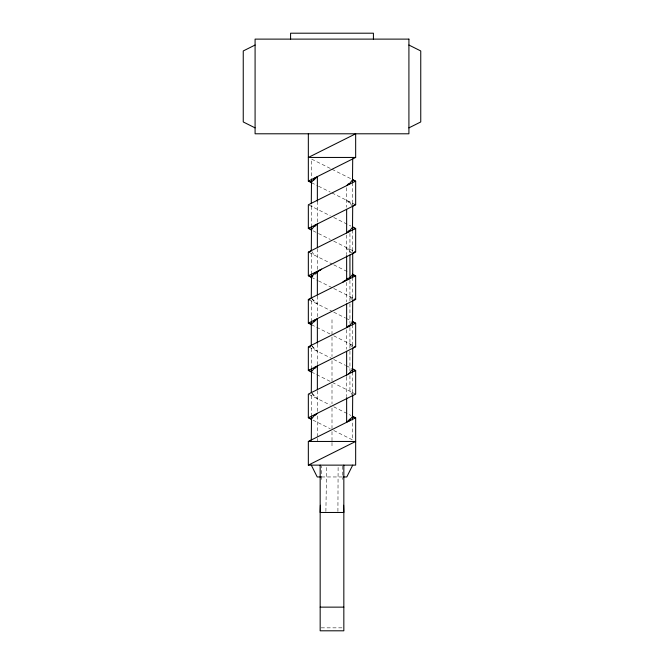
<?xml version="1.0" encoding="UTF-8"?>
<svg xmlns="http://www.w3.org/2000/svg" width="664" height="664" viewBox="0 0 664 664"><rect width="100%" height="100%" fill="white"/><g stroke="black" fill="none" stroke-linecap="round" stroke-linejoin="round"><path stroke-width="0.5" stroke-dasharray="3.32 2.49" d="M337.918 511.438L338.117 466.161M325.891 511.438L326.622 466.161M321.193 479.532L321.617 466.161M321.542 476.959L342.458 476.959M321.193 627.845L342.807 627.845M330.249 168.415L311.291 158.937L311.291 179.645M332 169.287L351.015 178.799M311.507 182.708L317.716 185.812M318.496 186.202L330.249 192.079M332 192.958L355.663 204.786M309.075 205.159L330.249 215.75M333.751 217.493L351.015 226.133M313.01 230.79L317.716 233.147M318.496 233.537L330.249 239.413M333.751 241.165L354.925 251.756M309.075 252.494L332 263.957M333.751 264.828L347.098 271.51M311.507 277.378L317.716 280.482M318.496 280.872L332 287.62M333.751 288.5L355.663 299.456M309.075 299.829L332 311.291M333.751 312.163L345.504 318.048M346.284 318.429L352.493 321.542M311.507 324.713L315.79 326.854M316.695 327.302L332 334.955L332 317.209M333.751 335.835L354.858 346.392M309.075 347.164L332 358.626M333.751 359.498L345.504 365.383M346.284 365.764L352.493 368.877M311.507 372.047L355.663 394.125M309.075 394.499L330.249 405.082M333.751 406.833L351.015 415.473M313.01 420.129L330.249 428.753M333.751 430.504L352.708 439.983L352.708 420.312M352.708 253.598L349.936 251.722L345.421 247M346.641 200.279L352.708 206.263M311.964 298.642L317.359 303.971M311.964 345.977L317.359 351.306M311.964 393.312L317.359 398.641M348.733 201.325L351.571 204.852M311.856 298.684L315.267 302.925M311.856 346.019L315.267 350.26M311.856 393.354L315.267 397.595M349.812 343.861L351.746 346.799M349.936 296.592L352.708 300.933M311.848 251.515L314.064 254.993M352.708 395.603L349.936 391.262L349.936 374.795M348.733 248.66L349.936 251.722L352.493 250.536L352.642 252.577M311.64 204.968L311.997 206.62M352.493 203.201L352.642 205.242M352.493 297.87L352.642 299.912M352.493 345.205L352.642 347.247M352.493 392.54L352.642 394.582M342.383 466.161L342.807 479.532M352.708 182.6L352.708 205.284M352.708 229.935L352.708 252.619M352.708 277.27L352.708 299.954M352.708 324.605L352.708 347.289M352.708 371.94L352.708 394.623M349.936 233.379L349.936 252.934M349.936 280.274L349.936 302.767M349.936 303.797L349.936 323.343M349.936 327.46L349.936 350.102M349.936 351.132L349.936 370.678M346.641 187.688L346.641 207.243M346.641 235.023L346.641 254.578M346.641 282.358L346.641 301.912M346.641 329.693L346.641 349.247M346.641 377.027L346.641 396.582M332 337.013L332 356.568M332 360.685L332 381.26M332 384.348L332 403.903M332 408.02L332 428.595M332 431.6L332 441.46M332 442.448L332 447.378M317.359 201.308L317.359 222.913M317.359 248.643L317.359 270.248M317.359 295.978L317.359 317.351M317.359 344.101L317.359 364.677M317.359 390.648L317.359 411.896M317.359 415.971L317.359 437.385M317.359 438.406L317.359 441.46M311.291 206.263L311.291 226.98M311.291 253.598L311.291 274.315M311.291 300.933L311.291 321.642M311.291 348.268L311.291 368.976M311.291 395.603L311.291 416.311"/><path stroke-width="1" d="M320.388 505.262L320.164 512.467L343.836 512.467L343.612 505.262M311.507 179.537L311.291 203.308M311.507 226.872L311.291 250.643L309.856 251.897M309.856 299.232L311.291 297.978L311.507 274.207M309.142 322.721L311.291 324.605L311.507 321.542M311.507 368.877L311.291 392.648M311.507 416.212L311.291 439.983L309.142 441.46M352.493 182.708L352.708 158.937M352.493 230.043L352.708 206.263L354.144 205.01M352.493 277.378L352.708 274.315L354.858 276.191M352.493 324.713L352.708 300.933L354.144 299.68M352.493 372.047L352.708 348.268L354.144 347.015M352.493 419.382L352.708 395.603M352.708 465.132L346.791 476.959L343.246 476.959M315.267 177.653L311.291 182.6L309.142 180.716M315.267 224.988L311.291 229.935L309.142 228.051M348.733 184.584L352.708 179.645L354.858 181.521M309.142 275.386L311.291 277.27L315.267 272.323M348.733 231.919L352.708 226.98L354.858 228.856M311.291 324.605L315.267 319.658M348.733 279.253L352.708 274.315M315.267 366.993L311.291 371.94L309.142 370.055M348.733 326.588L352.708 321.642L354.858 323.526M315.267 414.328L311.291 419.274L309.142 417.39M348.733 373.923L352.708 368.976L354.858 370.861M348.733 421.258L352.708 416.311L354.858 418.195M313.317 180.6L317.359 176.607L317.359 201.308M346.641 185.63L348.666 183.637M314.661 226.607L317.359 223.942L317.359 247.614M349.339 230.308L346.641 232.964L346.641 209.301M313.989 321.94L317.359 318.612L317.359 343.313M348.666 325.642L346.641 327.634L346.641 303.971M314.661 368.611L317.359 365.947L317.359 389.619M315.334 415.282L317.359 413.282M350.011 418.976L346.641 422.304L346.641 397.611M354.858 251.722L352.708 253.598L352.708 276.282M309.142 347.197L311.291 345.313L311.291 322.629M311.291 277.27L312.769 276.033M314.985 274.19L320.164 269.874M343.836 281.71L348.268 278.008M320.056 270.389L321.642 269.136M342.358 282.449L344.74 280.573M255.084 45.036L243.248 50.954L243.248 121.952L255.084 127.87M408.916 127.87L420.752 121.952L420.752 50.954L408.916 45.036M308.337 133.788L308.337 181.123L355.663 157.451L355.663 133.788L308.337 157.451L355.663 157.451M308.337 228.457L355.663 204.786L355.663 181.123L308.337 204.786L308.337 228.457L311.507 230.043M308.337 252.121L355.663 228.457L355.663 252.121L308.337 275.792L308.337 252.121L309.142 252.527M308.337 299.456L355.663 275.792L355.663 299.456L308.337 323.127L308.337 299.456L309.142 299.862M308.337 370.462L355.663 346.791L355.663 323.127L308.337 346.791L308.337 370.462L311.507 372.047M308.337 417.797L355.663 394.125L355.663 370.462L308.337 394.125L308.337 417.797L311.507 419.382M308.337 441.46L355.663 417.797L355.663 465.132L308.337 465.132L308.337 441.46L355.663 441.46L308.337 465.132M320.753 476.959L317.209 476.959L311.291 465.132M320.164 607.137L343.836 607.137M352.493 179.537L355.663 181.123M308.337 181.123L311.507 182.708M354.858 204.387L355.663 204.786M352.493 226.872L355.663 228.457M352.493 274.207L355.663 275.792M308.337 275.792L311.507 277.378M354.858 299.057L355.663 299.456M352.493 321.542L355.663 323.127M308.337 323.127L311.507 324.713M354.858 346.392L355.663 346.791M352.493 368.877L355.663 370.462M352.493 416.212L355.663 417.797M373.417 39.118L373.417 33.2L290.583 33.2L290.583 39.118M349.936 254.993L349.936 277.627M346.641 255.607L346.641 280.299M346.641 351.306L346.641 375.998M343.836 465.132L343.836 630.8L320.164 630.8L320.164 465.132M317.359 271.277L317.359 294.949M408.916 39.118L255.084 39.118L255.084 133.788L408.916 133.788L408.916 39.118"/></g></svg>
